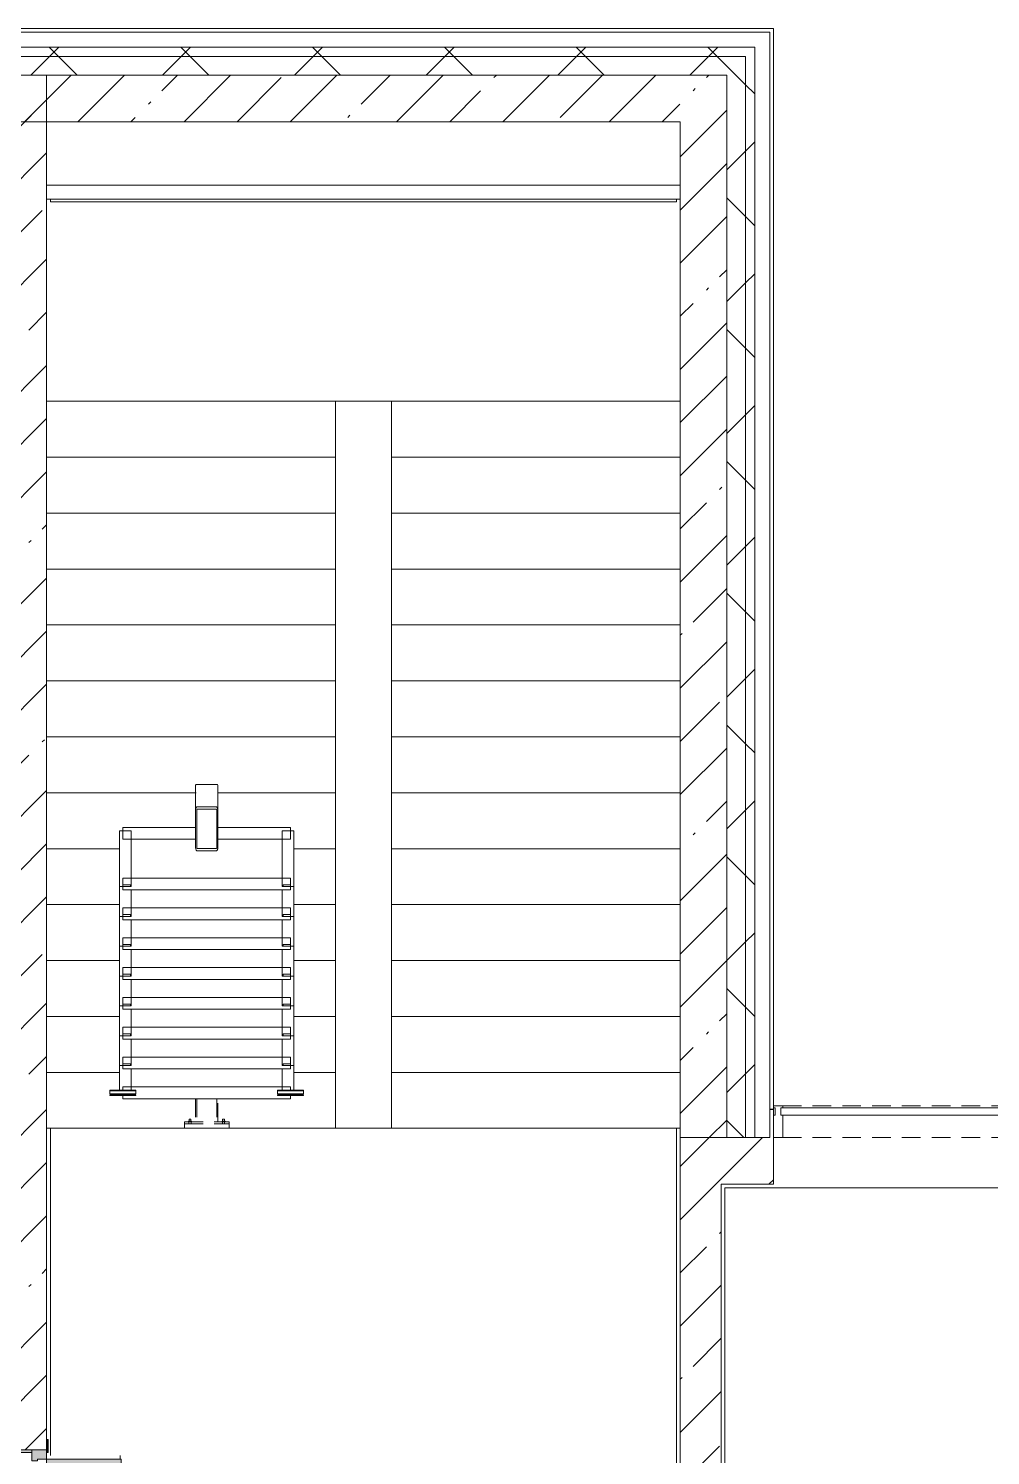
# Model space of a CAD drawing. Header units: millimetres. Extents: x 2623 to 216772, y -8553 to 29000.
# Drawn here: x 179075 to 184237, y 19695 to 27350 of the extents above; entities that cross this region are included whole.
import ezdxf

# ---------------------------------------------------------------- set-up
doc = ezdxf.new("R2010")
doc.units = ezdxf.units.MM
doc.linetypes.add('200_ШТРИХ__ш1_п0_6_', pattern=[160, 100, -60])
for name, color, linetype, lineweight in [('A-DETL-MBND-1', 7, '200_ШТРИХ__ш1_п0_6_', 9), ('A-GENM-1', 7, 'Continuous', 5), ('A-GLAZ-1', 7, 'Continuous', 5), ('A-GLAZ-CWMG-2', 7, 'Continuous', 5), ('A-WALL', 7, 'Continuous', 9), ('A-WALL-3', 7, 'Continuous', 5), ('I-WALL-4', 7, 'Continuous', 5), ('S-STRS-2', 7, 'Continuous', 5)]:
    doc.layers.add(name, color=color, linetype=linetype, lineweight=lineweight)
for name, color, linetype, lineweight, true_color in [('A-DOOR-3', 7, 'Continuous', 5, 0xaaaaaa), ('A-DOOR-4', 7, 'Continuous', 5, 0xe2e2e2), ('A-DOOR-FRAM-3', 7, 'Continuous', 5, 0xe2e2e2), ('A-DOOR-FRAM-4', 7, 'Continuous', 5, 0xaaaaaa), ('A-FLOR-3', 7, 'Continuous', 5, 0xaaaaaa)]:
    doc.layers.add(name, color=color, linetype=linetype, lineweight=lineweight, true_color=true_color)
pattern_1 = [(45, (89762.2, 0), (-353.5534, 353.5534), []), (135, (89762.2, 0), (-353.5534, -353.5534), [])]
pattern_2 = [(45, (89762.2, 0), (-285.1231, 285.1231), []), (45, (90047.3, 0), (-285.1231, 285.1231), [504.031, -100.806, 16.764, -84.042])]

# ---------------------------------------------------------------- blocks, each defined once
blk = doc.blocks.new('110_Дверь_СКБ_2Ст - Д-1_л_Лестничная клетка EIS60 2-32359692-3_1_2_птичка')
at = {"layer": 'A-DOOR-4'}
for points in [[(662.5, 125), (662.5, 1025), (612.5, 1025), (612.5, 125)], [(-587.5, 525), (-637.5, 525), (-637.5, 125), (-587.5, 125)], [(712.5, -125), (712.5, 45), (697.5, 45), (697.5, -125)]]:
    blk.add_hatch(color=256, dxfattribs=at).paths.add_polyline_path(points)
h = blk.add_hatch(color=256, dxfattribs=at)
h.paths.add_polyline_path([(712.5, 125), (662.5, 125), (662.5, 75), (652.5, 75), (652.5, 45), (712.5, 45)])
h.paths.add_polyline_path([(-627.5, 45), (-627.5, 75), (-637.5, 75), (-637.5, 125), (-687.5, 125), (-687.5, 45)])
at = {"layer": 'A-DOOR-FRAM-3'}
for points in [[(-672.5, 125), (-672.5, 133), (-742.5, 133), (-742.5, 125)], [(767.5, 125), (767.5, 133), (697.5, 133), (697.5, 125)], [(-672.5, -125), (-672.5, 45), (-687.5, 45), (-687.5, -125)], [(-672.5, -133), (-672.5, -125), (-742.5, -125), (-742.5, -133)], [(767.5, -133), (767.5, -125), (697.5, -125), (697.5, -133)]]:
    blk.add_hatch(color=256, dxfattribs=at).paths.add_polyline_path(points)
at = {"layer": 'A-DOOR-3'}
for p, q in [((662.5, 1025), (612.5, 1025)), ((612.5, 1025), (612.5, 125)), ((662.5, 125), (662.5, 1025)), ((-637.5, 525), (-637.5, 125)), ((-587.5, 525), (-637.5, 525)), ((-587.5, 125), (-587.5, 525)), ((-637.5, 125), (-587.5, 125)), ((612.5, 125), (662.5, 125))]:
    blk.add_line(p, q, dxfattribs=at)
for centre, radius, start, end in [((662.5, 125), 900, 90, 180), ((-637.5, 125), 400, 360, 90)]:
    blk.add_arc(centre, radius, start, end, dxfattribs=at)
at = {"layer": 'A-DOOR-FRAM-4'}
for p, q in [((-672.5, 133), (-742.5, 133)), ((-742.5, 133), (-742.5, 125)), ((-742.5, 125), (-672.5, 125)), ((-637.5, 125), (-687.5, 125)), ((-687.5, 125), (-687.5, 45)), ((-672.5, 125), (-672.5, 133)), ((-637.5, 75), (-637.5, 125)), ((662.5, 125), (662.5, 75)), ((712.5, 125), (662.5, 125)), ((767.5, 133), (697.5, 133)), ((697.5, 133), (697.5, 125)), ((697.5, 125), (767.5, 125)), ((712.5, 45), (712.5, 125)), ((767.5, 125), (767.5, 133)), ((-687.5, 45), (-627.5, 45)), ((-672.5, 45), (-687.5, 45)), ((-687.5, 45), (-687.5, -125)), ((-672.5, -125), (-672.5, 45)), ((-627.5, 75), (-637.5, 75)), ((-627.5, 45), (-627.5, 75)), ((662.5, 75), (652.5, 75)), ((652.5, 75), (652.5, 45)), ((652.5, 45), (712.5, 45)), ((712.5, 45), (697.5, 45)), ((697.5, 45), (697.5, -125)), ((712.5, -125), (712.5, 45)), ((-672.5, -125), (-742.5, -125)), ((-742.5, -125), (-742.5, -133)), ((-742.5, -133), (-672.5, -133)), ((-687.5, -125), (-672.5, -125)), ((-672.5, -133), (-672.5, -125)), ((697.5, -125), (712.5, -125)), ((767.5, -125), (697.5, -125)), ((697.5, -125), (697.5, -133)), ((697.5, -133), (767.5, -133)), ((767.5, -133), (767.5, -125))]:
    blk.add_line(p, q, dxfattribs=at)
blk = doc.blocks.new('PNS_Панель прямоугольная - Нр_Стекло - 40мм-22855911-3_1_2_птичка')
at = {"layer": 'A-GLAZ-1'}
h = blk.add_hatch(dxfattribs=at)
h.set_pattern_fill('FP_163', color=256, style=0, pattern_type=2)
h.set_pattern_definition([(45, (-94620, -21060), (-1414.214, 1414.214), [1000, -3000]), (45, (-95620, -21560), (-1414.214, 1414.214), [3000, -1000]), (45, (-93620, -22060), (-1414.214, 1414.214), [1000, -3000])])
h.paths.add_polyline_path([(760, -40), (770, -40), (770, 0), (-770, 0), (-770, -40), (37.1, -40)])
for p, q in [((-770, 0), (770, 0)), ((760, 0), (-770, 0)), ((-760, -40), (760, -40))]:
    blk.add_line(p, q, dxfattribs=at)
blk = doc.blocks.new('Прямоугольный импост - Импост структурный с накладкой - 170мм-22855901-3_1_2_птичка')
at = {"layer": 'A-DETL-MBND-1'}
for p, q in [((93360, 21560), (93360, 21570)), ((93360, 21570), (94880, 21570)), ((93360, 21400), (94880, 21400))]:
    blk.add_line(p, q, dxfattribs=at)
blk = doc.blocks.new('Анкер клиновой - Анкер клиновой МКТ В 10-10-16_85-22193208-3_1_2_птичка')
at = {"layer": 'A-DETL-MBND-1'}
for p, q in [((122191.4, 13788), (122191.4, 13784)), ((122207.4, 13788), (122191.4, 13788)), ((122191.4, 13788), (122207.4, 13788)), ((122194.4, 13798), (122194.4, 13784)), ((122204.4, 13798), (122194.4, 13798)), ((122194.4, 13798), (122204.4, 13798)), ((122204.4, 13784), (122204.4, 13798)), ((122207.4, 13784), (122207.4, 13788))]:
    blk.add_line(p, q, dxfattribs=at)
blk = doc.blocks.new('ОМ_Полоса_Трапеция прямоугольная_Прокат_ГОСТ 103-2006 - ОМ_Полоса_Трапеция прямоугольная_Прокат_ГОСТ 103-2006-21111644-3_1_2_птичка')
at = {"layer": 'A-GENM-1'}
for p, q in [((122699.4, 15046.5), (122699.4, 15056.5)), ((122699.4, 15056.5), (122739.4, 15056.5)), ((122739.4, 15046.5), (122699.4, 15046.5)), ((122739.4, 15056.5), (122739.4, 15046.5))]:
    blk.add_line(p, q, dxfattribs=at)
blk = doc.blocks.new('ОМ_Полоса_Трапеция прямоугольная_Прокат_ГОСТ 103-2006 - ОМ_Полоса_Трапеция прямоугольная_Прокат_ГОСТ 103-2006-V142-3_1_2_птичка')
at = {"layer": 'A-GENM-1'}
for p, q in [((122699.4, 14416.5), (122699.4, 14406.5)), ((122739.4, 14416.5), (122699.4, 14416.5)), ((122699.4, 14406.5), (122739.4, 14406.5)), ((122739.4, 14406.5), (122739.4, 14416.5))]:
    blk.add_line(p, q, dxfattribs=at)
blk = doc.blocks.new('ОМ_Полоса_Трапеция прямоугольная_Прокат_ГОСТ 103-2006 - ОМ_Полоса_Трапеция прямоугольная_Прокат_ГОСТ 103-2006-V143-3_1_2_птичка')
at = {"layer": 'A-GENM-1'}
for p, q in [((122699.4, 14256.5), (122699.4, 14246.5)), ((122739.4, 14256.5), (122699.4, 14256.5)), ((122699.4, 14246.5), (122739.4, 14246.5)), ((122739.4, 14246.5), (122739.4, 14256.5))]:
    blk.add_line(p, q, dxfattribs=at)
blk = doc.blocks.new('ОМ_Полоса_Трапеция прямоугольная_Прокат_ГОСТ 103-2006 - ОМ_Полоса_Трапеция прямоугольная_Прокат_ГОСТ 103-2006-V144-3_1_2_птичка')
at = {"layer": 'A-GENM-1'}
for p, q in [((122699.4, 14096.5), (122699.4, 14086.5)), ((122739.4, 14096.5), (122699.4, 14096.5)), ((122699.4, 14086.5), (122739.4, 14086.5)), ((122739.4, 14086.5), (122739.4, 14096.5))]:
    blk.add_line(p, q, dxfattribs=at)
blk = doc.blocks.new('ОМ_Полоса_Прокат_ГОСТ 103-2006 - ОМ_Полоса_Прокат_ГОСТ 103-2006-22193251-3_1_2_птичка')
at = {"layer": 'A-GENM-1'}
for p, q in [((122809.4, 13929.5), (122669.4, 13929.5)), ((122669.4, 13929.5), (122669.4, 13926.5)), ((122669.4, 13926.5), (122809.4, 13926.5)), ((122809.4, 13926.5), (122809.4, 13929.5))]:
    blk.add_line(p, q, dxfattribs=at)
blk = doc.blocks.new('ОМ_Полоса_Прокат_ГОСТ 103-2006 - ОМ_Полоса_Прокат_ГОСТ 103-2006-22193252-3_1_2_птичка')
at = {"layer": 'A-GENM-1'}
for p, q in [((122669.4, 13954.2), (122669.4, 13950.8)), ((122809.4, 13954.2), (122669.4, 13954.2)), ((122669.4, 13950.8), (122809.4, 13950.8)), ((122669.4, 13933.9), (122669.4, 13950.8)), ((122809.4, 13933.9), (122669.4, 13933.9)), ((122809.4, 13950.8), (122809.4, 13954.2)), ((122809.4, 13950.8), (122809.4, 13933.9))]:
    blk.add_line(p, q, dxfattribs=at)
blk = doc.blocks.new('ОМ_Полоса_Трапеция прямоугольная_Прокат_ГОСТ 103-2006 - ОМ_Полоса_Трапеция прямоугольная_Прокат_ГОСТ 103-2006-21111686-3_1_2_птичка')
at = {"layer": 'A-GENM-1'}
for p, q in [((121839.4, 15056.5), (121879.4, 15056.5)), ((121839.4, 15046.5), (121839.4, 15056.5)), ((121879.4, 15046.5), (121839.4, 15046.5)), ((121879.4, 15056.5), (121879.4, 15046.5))]:
    blk.add_line(p, q, dxfattribs=at)
blk = doc.blocks.new('ОМ_Полоса_Трапеция прямоугольная_Прокат_ГОСТ 103-2006 - ОМ_Полоса_Трапеция прямоугольная_Прокат_ГОСТ 103-2006-V145-3_1_2_птичка')
at = {"layer": 'A-GENM-1'}
for p, q in [((121879.4, 14416.5), (121839.4, 14416.5)), ((121839.4, 14416.5), (121839.4, 14406.5)), ((121839.4, 14406.5), (121879.4, 14406.5)), ((121879.4, 14406.5), (121879.4, 14416.5))]:
    blk.add_line(p, q, dxfattribs=at)
blk = doc.blocks.new('ОМ_Полоса_Трапеция прямоугольная_Прокат_ГОСТ 103-2006 - ОМ_Полоса_Трапеция прямоугольная_Прокат_ГОСТ 103-2006-V146-3_1_2_птичка')
at = {"layer": 'A-GENM-1'}
for p, q in [((121879.4, 14256.5), (121839.4, 14256.5)), ((121839.4, 14256.5), (121839.4, 14246.5)), ((121839.4, 14246.5), (121879.4, 14246.5)), ((121879.4, 14246.5), (121879.4, 14256.5))]:
    blk.add_line(p, q, dxfattribs=at)
blk = doc.blocks.new('ОМ_Полоса_Трапеция прямоугольная_Прокат_ГОСТ 103-2006 - ОМ_Полоса_Трапеция прямоугольная_Прокат_ГОСТ 103-2006-V147-3_1_2_птичка')
at = {"layer": 'A-GENM-1'}
for p, q in [((121879.4, 14096.5), (121839.4, 14096.5)), ((121839.4, 14096.5), (121839.4, 14086.5)), ((121839.4, 14086.5), (121879.4, 14086.5)), ((121879.4, 14086.5), (121879.4, 14096.5))]:
    blk.add_line(p, q, dxfattribs=at)
blk = doc.blocks.new('ОМ_Полоса_Прокат_ГОСТ 103-2006 - ОМ_Полоса_Прокат_ГОСТ 103-2006-22193295-3_1_2_птичка')
at = {"layer": 'A-GENM-1'}
for p, q in [((121909.4, 13929.5), (121769.4, 13929.5)), ((121769.4, 13929.5), (121769.4, 13926.5)), ((121769.4, 13926.5), (121909.4, 13926.5)), ((121909.4, 13926.5), (121909.4, 13929.5))]:
    blk.add_line(p, q, dxfattribs=at)
blk = doc.blocks.new('ОМ_Полоса_Прокат_ГОСТ 103-2006 - ОМ_Полоса_Прокат_ГОСТ 103-2006-22193296-3_1_2_птичка')
at = {"layer": 'A-GENM-1'}
for p, q in [((121909.4, 13954.2), (121769.4, 13954.2)), ((121769.4, 13954.2), (121769.4, 13950.8)), ((121769.4, 13950.8), (121909.4, 13950.8)), ((121769.4, 13933.9), (121769.4, 13950.8)), ((121909.4, 13933.9), (121769.4, 13933.9)), ((121909.4, 13950.8), (121909.4, 13954.2)), ((121909.4, 13950.8), (121909.4, 13933.9))]:
    blk.add_line(p, q, dxfattribs=at)
blk = doc.blocks.new('ОМ_Нижняя опорная пятка1 - ОМ_Нижняя опорная пятка-21111576-3_1_2_птичка')
at = {"layer": 'A-DETL-MBND-1'}
for p, q in [((-96, -10), (-96, 0)), ((-84, -10), (-84, 0)), ((84, -10), (84, 0)), ((96, -10), (96, 0))]:
    blk.add_line(p, q, dxfattribs=at)
blk = doc.blocks.new('ОМ_Труба_ГОСТ 8639-82 - ОМ_Труба_ГОСТ 8639-82-21111694-3_1_2_птичка')
at = {"layer": 'A-GENM-1'}
for p, q in [((122229.4, 15590.5), (122229.4, 15456.5)), ((122238.4, 15595.1), (122340.4, 15595.1)), ((122349.4, 15456.5), (122349.4, 15590.5)), ((122238.4, 15474.2), (122340.4, 15474.2)), ((122229.4, 15256.4), (122229.4, 15456.5)), ((122235.4, 15456.5), (122235.4, 15256.4)), ((122340.4, 15462.4), (122238.4, 15462.4)), ((122343.4, 15256.4), (122343.4, 15456.5)), ((122349.4, 15456.5), (122349.4, 15256.4)), ((122238.4, 15250.5), (122340.4, 15250.5)), ((122340.4, 15238.8), (122238.4, 15238.8))]:
    blk.add_line(p, q, dxfattribs=at)
at = {"layer": 'A-GENM-1', "flags": 128}
for points in [[(122229.4, 15456.5), (122229.6, 15460), (122230.1, 15463.3), (122231, 15466.3), (122232.1, 15469), (122233.4, 15471.2), (122235, 15472.8), (122236.7, 15473.8), (122238.4, 15474.2)], [(122340.4, 15474.2), (122342.2, 15473.8), (122343.9, 15472.8), (122345.4, 15471.2), (122346.8, 15469), (122347.9, 15466.3), (122348.8, 15463.3), (122349.3, 15460), (122349.4, 15456.5)], [(122238.4, 15462.4), (122237.9, 15462.3), (122237.3, 15461.9), (122236.8, 15461.4), (122236.3, 15460.7), (122235.9, 15459.8), (122235.7, 15458.8), (122235.5, 15457.7), (122235.4, 15456.5)], [(122343.4, 15456.5), (122343.4, 15457.7), (122343.2, 15458.8), (122342.9, 15459.8), (122342.6, 15460.7), (122342.1, 15461.4), (122341.6, 15461.9), (122341, 15462.3), (122340.4, 15462.4)], [(122238.4, 15238.8), (122236.7, 15239.1), (122235, 15240.1), (122233.4, 15241.8), (122232.1, 15243.9), (122231, 15246.6), (122230.1, 15249.7), (122229.6, 15253), (122229.4, 15256.4)], [(122235.4, 15256.4), (122235.5, 15255.3), (122235.7, 15254.2), (122235.9, 15253.2), (122236.3, 15252.3), (122236.8, 15251.5), (122237.3, 15251), (122237.9, 15250.7), (122238.4, 15250.5)], [(122349.4, 15256.4), (122349.3, 15253), (122348.8, 15249.7), (122347.9, 15246.6), (122346.8, 15243.9), (122345.4, 15241.8), (122343.9, 15240.1), (122342.2, 15239.1), (122340.4, 15238.8)], [(122340.4, 15250.5), (122341, 15250.7), (122341.6, 15251), (122342.1, 15251.5), (122342.6, 15252.3), (122342.9, 15253.2), (122343.2, 15254.2), (122343.4, 15255.3), (122343.4, 15256.4)]]:
    blk.add_lwpolyline(points, dxfattribs=at)
at = {"layer": 'A-GENM-1'}
for centre, major_axis, start_param, end_param in [((122238.4, 15590.5), (9, 0), 1.570796, 3.141593), ((122340.4, 15590.5), (9, 0), 0, 1.570796), ((122238.4, 15538.5), (9, 0), 3.141593, 3.665191), ((122340.4, 15538.5), (-9, 0), 2.617994, 3.141593)]:
    blk.add_ellipse(centre, major_axis=major_axis, ratio=0.509802, start_param=start_param, end_param=end_param, dxfattribs=at)
blk = doc.blocks.new('ОМ_Уголок_ГОСТ 8509-93 - ОМ_Уголок_ГОСТ 8509-93-22194532-3_1_2_птичка')
at = {"layer": 'A-GENM-1'}
for p, q in [((0, 45.2), (0, -17.8)), ((390, 45.2), (0, 45.2)), ((900, 45.2), (510, 45.2)), ((900, -17.8), (900, 45.2)), ((0, -17.8), (390, -17.8)), ((510, -17.8), (900, -17.8))]:
    blk.add_line(p, q, dxfattribs=at)
blk = doc.blocks.new('ОМ_Уголок_ГОСТ 8509-93 - ОМ_Уголок_ГОСТ 8509-93-V148-3_1_2_птичка')
at = {"layer": 'A-GENM-1'}
for p, q in [((0, 45.2), (0, -17.8)), ((900, 45.2), (0, 45.2)), ((900, -17.8), (900, 45.2)), ((0, -17.8), (900, -17.8))]:
    blk.add_line(p, q, dxfattribs=at)
blk = doc.blocks.new('ОМ_Уголок_ГОСТ 8509-93 - ОМ_Уголок_ГОСТ 8509-93-22194533-3_1_2_птичка')
at = {"layer": 'A-GENM-1'}
for p, q in [((0, 45.2), (0, -17.8)), ((300, 45.2), (0, 45.2)), ((300, -17.8), (300, 45.2)), ((0, -17.8), (300, -17.8))]:
    blk.add_line(p, q, dxfattribs=at)
blk = doc.blocks.new('ОМ_Уголок_ГОСТ 8509-93 - ОМ_Уголок_ГОСТ 8509-93-V149-3_1_2_птичка')
at = {"layer": 'A-GENM-1'}
for p, q in [((0, 45.2), (0, -17.8)), ((142.2, 45.2), (0, 45.2)), ((0, -17.8), (160, -17.8))]:
    blk.add_line(p, q, dxfattribs=at)
blk = doc.blocks.new('ОМ_Уголок_ГОСТ 8509-93 - ОМ_Уголок_ГОСТ 8509-93-V150-3_1_2_птичка')
at = {"layer": 'A-GENM-1'}
for p, q in [((300, 45.2), (157.8, 45.2)), ((300, -17.8), (300, 45.2)), ((140, -17.8), (300, -17.8))]:
    blk.add_line(p, q, dxfattribs=at)
blk = doc.blocks.new('ОМ_Уголок_ГОСТ 8509-93 - ОМ_Уголок_ГОСТ 8509-93-V200-3_1_2_птичка')
at = {"layer": 'A-GENM-1'}
for p, q in [((0, 45.2), (0, 27.8)), ((900, 45.2), (0, 45.2)), ((0, 7.4), (0, -17.8)), ((900, 27.8), (900, 45.2)), ((900, -17.8), (900, 6.6)), ((0, -17.8), (900, -17.8))]:
    blk.add_line(p, q, dxfattribs=at)
blk = doc.blocks.new('ОМ_Уголок_ГОСТ 8509-93 - ОМ_Уголок_ГОСТ 8509-93-V201-3_1_2_птичка')
at = {"layer": 'A-GENM-1'}
for p, q in [((0, 45.2), (0, -17.8)), ((6.6, 45.2), (0, 45.2)), ((142.2, 45.2), (27.8, 45.2)), ((0, -17.8), (6.6, -17.8)), ((27.8, -17.8), (160, -17.8))]:
    blk.add_line(p, q, dxfattribs=at)
blk = doc.blocks.new('ОМ_Уголок_ГОСТ 8509-93 - ОМ_Уголок_ГОСТ 8509-93-V153-3_1_2_птичка')
at = {"layer": 'A-GENM-1'}
for p, q in [((272.2, 45.2), (157.8, 45.2)), ((300, 45.2), (292.6, 45.2)), ((300, -17.8), (300, 45.2)), ((140, -17.8), (272.2, -17.8)), ((292.6, -17.8), (300, -17.8))]:
    blk.add_line(p, q, dxfattribs=at)
blk = doc.blocks.new('ОМ_Труба_ГОСТ 8639-82 - ОМ_Труба_ГОСТ 8639-82-21111710-3_1_2_птичка')
at = {"layer": 'A-DETL-MBND-1'}
for p, q in [((122229.4, 13908.7), (122229.4, 13784)), ((122235.4, 13908.7), (122235.4, 13784)), ((122343.4, 13908.7), (122343.4, 13784)), ((122349.4, 13784), (122349.4, 13908.7))]:
    blk.add_line(p, q, dxfattribs=at)
blk = doc.blocks.new('ОМ_Уголок_ГОСТ 8510-86 - ОМ_Уголок_ГОСТ 8510-86-21111720-3_1_2_птичка')
at = {"layer": 'A-DETL-MBND-1'}
for p, q in [((0, 34), (0, 0)), ((0, 10), (240, 10)), ((0, 0), (240, 0)), ((240, 0), (240, 34))]:
    blk.add_line(p, q, dxfattribs=at)
blk = doc.blocks.new('Прямоугольный импост - Импост структурный с накладкой - 170мм-22854979-3_1_2_птичка')
at = {"layer": 'A-GLAZ-CWMG-2'}
for p, q in [((0, 160), (-50, 160)), ((-50, 160), (-50, 40)), ((0, 40), (0, 160)), ((-50, 40), (-40, 40)), ((-40, 0), (-50, 0)), ((-50, 0), (-50, -10)), ((-40, 40), (-40, 0)), ((-10, 0), (-10, 40)), ((-10, 40), (0, 40)), ((0, 0), (-10, 0)), ((0, -10), (0, 0)), ((-50, -10), (0, -10))]:
    blk.add_line(p, q, dxfattribs=at)
blk = doc.blocks.new('Зашивка приборов отопления39 - Зашивка приборов отопления-33325432-3_1_2_птичка')
at = {"layer": 'A-WALL-3'}
for p, q in [((120704.7, 17931.2), (124104.7, 17931.2)), ((124104.7, 17931.2), (120704.7, 17931.2)), ((120704.7, 17856.2), (124104.7, 17856.2))]:
    blk.add_line(p, q, dxfattribs=at)

msp = doc.modelspace()

# ---------------------------------------------------------------- hatches: boundary and pattern name
at = {"layer": 'A-WALL-3'}
h = msp.add_hatch(dxfattribs=at)
h.set_pattern_fill('FP_105', color=256, style=0, pattern_type=2)
h.set_pattern_definition(pattern_1)
h.paths.add_polyline_path([(182922.2, 27200), (182972.2, 27200), (182972.2, 27250), (174332.2, 27250), (174332.2, 27200), (182054.8, 27200)])
h = msp.add_hatch(dxfattribs=at)
h.set_pattern_fill('FP_105', color=256, style=0, pattern_type=2)
h.set_pattern_definition(pattern_1)
h.paths.add_polyline_path([(182822.2, 27100), (182922.2, 27100), (182922.2, 27200), (174332.2, 27200), (174332.2, 27100), (182054.8, 27100)])
h = msp.add_hatch(dxfattribs=at)
h.set_pattern_fill('FP_105', color=256, style=0, pattern_type=2)
h.set_pattern_definition(pattern_1)
h.paths.add_polyline_path([(182972.2, 21400), (182972.2, 27200), (182922.2, 27200), (182922.2, 21400)])
h = msp.add_hatch(dxfattribs=at)
h.set_pattern_fill('FP_105', color=256, style=0, pattern_type=2)
h.set_pattern_definition(pattern_1)
h.paths.add_polyline_path([(182922.2, 21400), (182922.2, 27100), (182822.2, 27100), (182822.2, 21400)])
h = msp.add_hatch(dxfattribs=at)
h.set_pattern_fill('FP_105', color=256, style=0, pattern_type=2)
h.set_pattern_definition(pattern_1)
h.paths.add_polyline_path([(214992.2, 21400), (214992.2, 21550), (209912.4, 21550), (209912.4, 21400), (214842.2, 21400)])
h.paths.add_polyline_path([(209012.4, 21400), (209012.4, 21550), (207662.6, 21550), (207662.6, 21400), (208156.6, 21400)])
h.paths.add_polyline_path([(196612.6, 21400), (196612.6, 21550), (195312.4, 21550), (195312.4, 21400), (196037.9, 21400)])
h.paths.add_polyline_path([(197512.6, 21400), (198812.6, 21400), (198812.6, 21550), (197512.6, 21550)])
h.paths.add_polyline_path([(183072.2, 21400), (183072.2, 21550), (183052.2, 21550), (183052.2, 21400)])
h.paths.add_polyline_path([(199712.6, 21400), (201012.2, 21400), (201012.2, 21550), (199712.6, 21550)])
h.paths.add_polyline_path([(206292.1, 21400), (206762.6, 21400), (206762.6, 21550), (205892.6, 21550), (205892.6, 21400)])
h.paths.add_polyline_path([(203312.2, 21400), (204462.6, 21400), (204462.6, 21550), (203312.2, 21550)])
h.paths.add_polyline_path([(187648.1, 21400), (190912.2, 21400), (190912.2, 21550), (186372.2, 21550), (186372.2, 21400)])
h.paths.add_polyline_path([(193241.3, 21400), (194412.4, 21400), (194412.4, 21550), (193212.2, 21550), (193212.2, 21400)])
at = {"layer": 'I-WALL-4'}
h = msp.add_hatch(dxfattribs=at)
h.set_pattern_fill('FP_101', color=256, style=0, pattern_type=2)
h.set_pattern_definition(pattern_2)
h.paths.add_polyline_path([(182572.2, 26850), (182572.2, 27100), (178897.2, 27100), (178897.2, 26850), (182054.8, 26850)])
h = msp.add_hatch(dxfattribs=at)
h.set_pattern_fill('FP_101', color=256, style=0, pattern_type=2)
h.set_pattern_definition(pattern_2)
h.paths.add_polyline_path([(178922.2, 17270), (179172.2, 17270), (179172.2, 18325), (178922.2, 18325), (178922.2, 18162.4)])
h.paths.add_polyline_path([(178922.2, 19725), (179172.2, 19725), (179172.2, 27100), (178922.2, 27100), (178922.2, 19750)])
h = msp.add_hatch(dxfattribs=at)
h.set_pattern_fill('FP_101', color=256, style=0, pattern_type=2)
h.set_pattern_definition(pattern_2)
h.paths.add_polyline_path([(182572.2, 21400), (182822.2, 21400), (182822.2, 27100), (182572.2, 27100), (182572.2, 21633.1)])
h = msp.add_hatch(dxfattribs=at)
h.set_pattern_fill('FP_101', color=256, style=0, pattern_type=2)
h.set_pattern_definition(pattern_2)
h.paths.add_polyline_path([(182792.2, 17270), (182792.2, 21400), (182572.2, 21400), (182572.2, 17270)])
h = msp.add_hatch(dxfattribs=at)
h.set_pattern_fill('FP_101', color=256, style=0, pattern_type=2)
h.set_pattern_definition(pattern_2)
h.paths.add_polyline_path([(187648.1, 21150), (190342.2, 21150), (190342.2, 21400), (186372.2, 21400), (186372.2, 21150)])
h.paths.add_polyline_path([(182792.2, 21150), (183072.2, 21150), (183072.2, 21400), (182792.2, 21400)])

# ---------------------------------------------------------------- linework, layer by layer
at = {"layer": 'A-FLOR-3'}
for p, q in [((179192.2, 26435), (179192.2, 26420)), ((179192.2, 26420), (182552.2, 26420)), ((182552.2, 26420), (182552.2, 26435)), ((182572.2, 21450), (179172.2, 21450)), ((179193.2, 21450), (179193.2, 19694.6)), ((182552.2, 17870), (182552.2, 21450)), ((182812.2, 21130), (182812.2, 13628)), ((184642.2, 21130), (182812.2, 21130))]:
    msp.add_line(p, q, dxfattribs=at)
msp.add_arc((179172.6, 19673.4), 395, 0.22926, 3.07201, dxfattribs=at)
at = {"layer": 'A-WALL'}
for p, q in [((183052.2, 27330), (170112.2, 27330)), ((183052.2, 21400), (183052.2, 27330)), ((182972.2, 27250), (170112.2, 27250)), ((182922.2, 27200), (170112.2, 27200)), ((182922.2, 21400), (182922.2, 27200)), ((182972.2, 21400), (182972.2, 27250)), ((182822.2, 21400), (182822.2, 27100)), ((183072.2, 21553), (183052.2, 21553)), ((183072.2, 21550), (183052.2, 21550)), ((182822.2, 21400), (183052.2, 21400))]:
    msp.add_line(p, q, dxfattribs=at)
at = {"layer": 'A-WALL-3'}
for p, q in [((183072.2, 27350), (166112.2, 27350)), ((183072.2, 21400), (183072.2, 27350)), ((170412.2, 27100), (182572.2, 27100))]:
    msp.add_line(p, q, dxfattribs=at)
at = {"layer": 'I-WALL-4'}
for p, q in [((182572.2, 27100), (178897.2, 27100)), ((179172.2, 19780), (179172.2, 27100)), ((182822.2, 27100), (182572.2, 27100)), ((178897.2, 26850), (182572.2, 26850)), ((182572.2, 26850), (182572.2, 17850)), ((182822.2, 21400), (182572.2, 21400)), ((183072.2, 21150), (183072.2, 21400)), ((182792.2, 21150), (183072.2, 21150)), ((182792.2, 13628), (182792.2, 21150))]:
    msp.add_line(p, q, dxfattribs=at)
at = {"layer": 'S-STRS-2'}
for p, q in [((179172.2, 25350), (180722.2, 25350)), ((179172.2, 25350), (180722.2, 25350)), ((180722.2, 25350), (181022.2, 25350)), ((180722.2, 25050), (180722.2, 25350)), ((182572.2, 25350), (181022.2, 25350)), ((181022.2, 25350), (181022.2, 25050)), ((182572.2, 25350), (181022.2, 25350)), ((179172.2, 25050), (180722.2, 25050)), ((179172.2, 25050), (180722.2, 25050)), ((180722.2, 24750), (180722.2, 25050)), ((181022.2, 25050), (181022.2, 24750)), ((182572.2, 25050), (181022.2, 25050)), ((182572.2, 25050), (181022.2, 25050)), ((179172.2, 24750), (180722.2, 24750)), ((179172.2, 24750), (180722.2, 24750)), ((180722.2, 24450), (180722.2, 24750)), ((181022.2, 24750), (181022.2, 24450)), ((182572.2, 24750), (181022.2, 24750)), ((182572.2, 24750), (181022.2, 24750)), ((179172.2, 24450), (180722.2, 24450)), ((179172.2, 24450), (180722.2, 24450)), ((180722.2, 24150), (180722.2, 24450)), ((181022.2, 24450), (181022.2, 24150)), ((182572.2, 24450), (181022.2, 24450)), ((182572.2, 24450), (181022.2, 24450)), ((179172.2, 24150), (180722.2, 24150)), ((179172.2, 24150), (180722.2, 24150)), ((180722.2, 23850), (180722.2, 24150)), ((181022.2, 24150), (181022.2, 23850)), ((182572.2, 24150), (181022.2, 24150)), ((182572.2, 24150), (181022.2, 24150)), ((179172.2, 23850), (180722.2, 23850)), ((179172.2, 23850), (180722.2, 23850)), ((180722.2, 23550), (180722.2, 23850)), ((181022.2, 23850), (181022.2, 23550)), ((182572.2, 23850), (181022.2, 23850)), ((182572.2, 23850), (181022.2, 23850)), ((179172.2, 23550), (180722.2, 23550)), ((179172.2, 23550), (180722.2, 23550)), ((180722.2, 23250), (180722.2, 23550)), ((181022.2, 23550), (181022.2, 23250)), ((182572.2, 23550), (181022.2, 23550)), ((182572.2, 23550), (181022.2, 23550)), ((179172.2, 23250), (179974.5, 23250)), ((179172.2, 23250), (179974.5, 23250)), ((180088.2, 23250), (180722.2, 23250)), ((180088.2, 23250), (180722.2, 23250)), ((180722.2, 22950), (180722.2, 23250)), ((181022.2, 23250), (181022.2, 22950)), ((182572.2, 23250), (181022.2, 23250)), ((182572.2, 23250), (181022.2, 23250)), ((179172.2, 22950), (179563.5, 22950)), ((179172.2, 22950), (179563.5, 22950)), ((180499.1, 22950), (180722.2, 22950)), ((180499.1, 22950), (180722.2, 22950)), ((180722.2, 22650), (180722.2, 22950)), ((181022.2, 22950), (181022.2, 22650)), ((182572.2, 22950), (181022.2, 22950)), ((182572.2, 22950), (181022.2, 22950)), ((179172.2, 22650), (179563.5, 22650)), ((179172.2, 22650), (179563.5, 22650)), ((180499.1, 22650), (180722.2, 22650)), ((180499.1, 22650), (180722.2, 22650)), ((180722.2, 22350), (180722.2, 22650)), ((181022.2, 22650), (181022.2, 22350)), ((182572.2, 22650), (181022.2, 22650)), ((182572.2, 22650), (181022.2, 22650)), ((179172.2, 22350), (179563.5, 22350)), ((179172.2, 22350), (179563.5, 22350)), ((180499.1, 22350), (180722.2, 22350)), ((180499.1, 22350), (180722.2, 22350)), ((180722.2, 22050), (180722.2, 22350)), ((181022.2, 22350), (181022.2, 22050)), ((182572.2, 22350), (181022.2, 22350)), ((182572.2, 22350), (181022.2, 22350)), ((179172.2, 22050), (179563.5, 22050)), ((179172.2, 22050), (179563.5, 22050)), ((180499.1, 22050), (180722.2, 22050)), ((180499.1, 22050), (180722.2, 22050)), ((180722.2, 21750), (180722.2, 22050)), ((181022.2, 22050), (181022.2, 21750)), ((182572.2, 22050), (181022.2, 22050)), ((182572.2, 22050), (181022.2, 22050)), ((179172.2, 21750), (179563.5, 21750)), ((179172.2, 21750), (179563.5, 21750)), ((180499.1, 21750), (180722.2, 21750)), ((180499.1, 21750), (180722.2, 21750)), ((180722.2, 21450), (180722.2, 21750)), ((181022.2, 21750), (181022.2, 21450)), ((182572.2, 21750), (181022.2, 21750)), ((182572.2, 21750), (181022.2, 21750)), ((182572.2, 21450), (181022.2, 21450))]:
    msp.add_line(p, q, dxfattribs=at)

# ---------------------------------------------------------------- block references
at = {"layer": 'A-DETL-MBND-1'}
for name, p in [('ОМ_Труба_ГОСТ 8639-82 - ОМ_Труба_ГОСТ 8639-82-21111710-3_1_2_птичка', (57741.9, 7700)), ('Прямоугольный импост - Импост структурный с накладкой - 170мм-22855901-3_1_2_птичка', (89762.2, 0)), ('Анкер клиновой - Анкер клиновой МКТ В 10-10-16_85-22193208-3_1_2_птичка', (57741.9, 7700)), ('ОМ_Нижняя опорная пятка1 - ОМ_Нижняя опорная пятка-21111576-3_1_2_птичка', (180031.3, 21484)), ('Анкер клиновой - Анкер клиновой МКТ В 10-10-16_85-22193208-3_1_2_птичка', (57921.9, 7700))]:
    msp.add_blockref(name, p, dxfattribs=at)
at = {"layer": 'A-DETL-MBND-1', "extrusion": (0, 0, -1), "rotation": 180}
msp.add_blockref('ОМ_Уголок_ГОСТ 8510-86 - ОМ_Уголок_ГОСТ 8510-86-21111720-3_1_2_птичка', (-179911.3, 21484), dxfattribs=at)
at = {"layer": 'A-DOOR-3', "rotation": 269.9999999999998}
msp.add_blockref('110_Дверь_СКБ_2Ст - Д-1_л_Лестничная клетка EIS60 2-32359692-3_1_2_птичка', (179047.2, 19037.5), dxfattribs=at)
at = {"layer": 'A-GENM-1'}
for name, p in [('ОМ_Труба_ГОСТ 8639-82 - ОМ_Труба_ГОСТ 8639-82-21111694-3_1_2_птичка', (57741.9, 7700)), ('ОМ_Полоса_Трапеция прямоугольная_Прокат_ГОСТ 103-2006 - ОМ_Полоса_Трапеция прямоугольная_Прокат_ГОСТ 103-2006-21111686-3_1_2_птичка', (57741.9, 7700)), ('ОМ_Полоса_Трапеция прямоугольная_Прокат_ГОСТ 103-2006 - ОМ_Полоса_Трапеция прямоугольная_Прокат_ГОСТ 103-2006-21111644-3_1_2_птичка', (57741.9, 7700)), ('ОМ_Полоса_Трапеция прямоугольная_Прокат_ГОСТ 103-2006 - ОМ_Полоса_Трапеция прямоугольная_Прокат_ГОСТ 103-2006-21111686-3_1_2_птичка', (57741.9, 7540)), ('ОМ_Полоса_Трапеция прямоугольная_Прокат_ГОСТ 103-2006 - ОМ_Полоса_Трапеция прямоугольная_Прокат_ГОСТ 103-2006-21111644-3_1_2_птичка', (57741.9, 7540)), ('ОМ_Полоса_Трапеция прямоугольная_Прокат_ГОСТ 103-2006 - ОМ_Полоса_Трапеция прямоугольная_Прокат_ГОСТ 103-2006-21111686-3_1_2_птичка', (57741.9, 7380)), ('ОМ_Полоса_Трапеция прямоугольная_Прокат_ГОСТ 103-2006 - ОМ_Полоса_Трапеция прямоугольная_Прокат_ГОСТ 103-2006-21111644-3_1_2_птичка', (57741.9, 7380)), ('ОМ_Полоса_Трапеция прямоугольная_Прокат_ГОСТ 103-2006 - ОМ_Полоса_Трапеция прямоугольная_Прокат_ГОСТ 103-2006-21111686-3_1_2_птичка', (57741.9, 7220)), ('ОМ_Полоса_Трапеция прямоугольная_Прокат_ГОСТ 103-2006 - ОМ_Полоса_Трапеция прямоугольная_Прокат_ГОСТ 103-2006-21111644-3_1_2_птичка', (57741.9, 7220)), ('ОМ_Полоса_Трапеция прямоугольная_Прокат_ГОСТ 103-2006 - ОМ_Полоса_Трапеция прямоугольная_Прокат_ГОСТ 103-2006-V145-3_1_2_птичка', (57741.9, 7700)), ('ОМ_Полоса_Трапеция прямоугольная_Прокат_ГОСТ 103-2006 - ОМ_Полоса_Трапеция прямоугольная_Прокат_ГОСТ 103-2006-V142-3_1_2_птичка', (57741.9, 7700)), ('ОМ_Полоса_Трапеция прямоугольная_Прокат_ГОСТ 103-2006 - ОМ_Полоса_Трапеция прямоугольная_Прокат_ГОСТ 103-2006-V146-3_1_2_птичка', (57741.9, 7700)), ('ОМ_Полоса_Трапеция прямоугольная_Прокат_ГОСТ 103-2006 - ОМ_Полоса_Трапеция прямоугольная_Прокат_ГОСТ 103-2006-V143-3_1_2_птичка', (57741.9, 7700)), ('ОМ_Полоса_Трапеция прямоугольная_Прокат_ГОСТ 103-2006 - ОМ_Полоса_Трапеция прямоугольная_Прокат_ГОСТ 103-2006-V147-3_1_2_птичка', (57741.9, 7700)), ('ОМ_Полоса_Трапеция прямоугольная_Прокат_ГОСТ 103-2006 - ОМ_Полоса_Трапеция прямоугольная_Прокат_ГОСТ 103-2006-V144-3_1_2_птичка', (57741.9, 7700)), ('ОМ_Полоса_Прокат_ГОСТ 103-2006 - ОМ_Полоса_Прокат_ГОСТ 103-2006-22193296-3_1_2_птичка', (57741.9, 7700)), ('ОМ_Полоса_Прокат_ГОСТ 103-2006 - ОМ_Полоса_Прокат_ГОСТ 103-2006-22193295-3_1_2_птичка', (57741.9, 7700)), ('ОМ_Полоса_Прокат_ГОСТ 103-2006 - ОМ_Полоса_Прокат_ГОСТ 103-2006-22193252-3_1_2_птичка', (57741.9, 7700)), ('ОМ_Полоса_Прокат_ГОСТ 103-2006 - ОМ_Полоса_Прокат_ГОСТ 103-2006-22193251-3_1_2_птичка', (57741.9, 7700))]:
    msp.add_blockref(name, p, dxfattribs=at)
at = {"layer": 'A-GENM-1', "extrusion": (0, 0, -1)}
for name, p, rotation in [('ОМ_Уголок_ГОСТ 8509-93 - ОМ_Уголок_ГОСТ 8509-93-22194533-3_1_2_птичка', (-179581.3, 22746.5), 90.00000000000064), ('ОМ_Уголок_ГОСТ 8509-93 - ОМ_Уголок_ГОСТ 8509-93-22194532-3_1_2_птичка', (-179581.3, 23046.5), 180), ('ОМ_Уголок_ГОСТ 8509-93 - ОМ_Уголок_ГОСТ 8509-93-22194533-3_1_2_птичка', (-180481.3, 23046.5), 270.0000000000008), ('ОМ_Уголок_ГОСТ 8509-93 - ОМ_Уголок_ГОСТ 8509-93-V149-3_1_2_птичка', (-179581.3, 22586.5), 90.00000000000064), ('ОМ_Уголок_ГОСТ 8509-93 - ОМ_Уголок_ГОСТ 8509-93-V150-3_1_2_птичка', (-180481.3, 22886.5), 270.0000000000008), ('ОМ_Уголок_ГОСТ 8509-93 - ОМ_Уголок_ГОСТ 8509-93-V149-3_1_2_птичка', (-179581.3, 22426.5), 90.00000000000064), ('ОМ_Уголок_ГОСТ 8509-93 - ОМ_Уголок_ГОСТ 8509-93-V150-3_1_2_птичка', (-180481.3, 22726.5), 270.0000000000008), ('ОМ_Уголок_ГОСТ 8509-93 - ОМ_Уголок_ГОСТ 8509-93-V149-3_1_2_птичка', (-179581.3, 22266.5), 90.00000000000064), ('ОМ_Уголок_ГОСТ 8509-93 - ОМ_Уголок_ГОСТ 8509-93-V150-3_1_2_птичка', (-180481.3, 22566.5), 270.0000000000008), ('ОМ_Уголок_ГОСТ 8509-93 - ОМ_Уголок_ГОСТ 8509-93-V149-3_1_2_птичка', (-179581.3, 22106.5), 90.00000000000064), ('ОМ_Уголок_ГОСТ 8509-93 - ОМ_Уголок_ГОСТ 8509-93-V150-3_1_2_птичка', (-180481.3, 22406.5), 270.0000000000008), ('ОМ_Уголок_ГОСТ 8509-93 - ОМ_Уголок_ГОСТ 8509-93-V149-3_1_2_птичка', (-179581.3, 21946.5), 90.00000000000064), ('ОМ_Уголок_ГОСТ 8509-93 - ОМ_Уголок_ГОСТ 8509-93-V150-3_1_2_птичка', (-180481.3, 22246.5), 270.0000000000008), ('ОМ_Уголок_ГОСТ 8509-93 - ОМ_Уголок_ГОСТ 8509-93-V149-3_1_2_птичка', (-179581.3, 21786.5), 90.00000000000064), ('ОМ_Уголок_ГОСТ 8509-93 - ОМ_Уголок_ГОСТ 8509-93-V150-3_1_2_птичка', (-180481.3, 22086.5), 270.0000000000008), ('ОМ_Уголок_ГОСТ 8509-93 - ОМ_Уголок_ГОСТ 8509-93-V201-3_1_2_птичка', (-179581.3, 21626.5), 90.00000000000064), ('ОМ_Уголок_ГОСТ 8509-93 - ОМ_Уголок_ГОСТ 8509-93-V153-3_1_2_птичка', (-180481.3, 21926.5), 270.0000000000008)]:
    msp.add_blockref(name, p, dxfattribs=dict(at, rotation=rotation))
for name, p in [('ОМ_Уголок_ГОСТ 8509-93 - ОМ_Уголок_ГОСТ 8509-93-V148-3_1_2_птичка', (-180481.3, 22746.5)), ('ОМ_Уголок_ГОСТ 8509-93 - ОМ_Уголок_ГОСТ 8509-93-V148-3_1_2_птичка', (-180481.3, 22586.5)), ('ОМ_Уголок_ГОСТ 8509-93 - ОМ_Уголок_ГОСТ 8509-93-V148-3_1_2_птичка', (-180481.3, 22426.5)), ('ОМ_Уголок_ГОСТ 8509-93 - ОМ_Уголок_ГОСТ 8509-93-V148-3_1_2_птичка', (-180481.3, 22266.5)), ('ОМ_Уголок_ГОСТ 8509-93 - ОМ_Уголок_ГОСТ 8509-93-V148-3_1_2_птичка', (-180481.3, 22106.5)), ('ОМ_Уголок_ГОСТ 8509-93 - ОМ_Уголок_ГОСТ 8509-93-V148-3_1_2_птичка', (-180481.3, 21946.5)), ('ОМ_Уголок_ГОСТ 8509-93 - ОМ_Уголок_ГОСТ 8509-93-V148-3_1_2_птичка', (-180481.3, 21786.5)), ('ОМ_Уголок_ГОСТ 8509-93 - ОМ_Уголок_ГОСТ 8509-93-V200-3_1_2_птичка', (-180481.3, 21626.5))]:
    msp.add_blockref(name, p, dxfattribs=at)
at = {"layer": 'A-GLAZ-1'}
msp.add_blockref('PNS_Панель прямоугольная - Нр_Стекло - 40мм-22855911-3_1_2_птичка', (183882.2, 21560), dxfattribs=at)
at = {"layer": 'A-GLAZ-CWMG-2', "rotation": 180}
msp.add_blockref('Прямоугольный импост - Импост структурный с накладкой - 170мм-22854979-3_1_2_птичка', (183072.2, 21560), dxfattribs=at)
at = {"layer": 'A-WALL-3'}
msp.add_blockref('Зашивка приборов отопления39 - Зашивка приборов отопления-33325432-3_1_2_птичка', (58467.5, 8578.8), dxfattribs=at)

doc.saveas('drawing.dxf')
